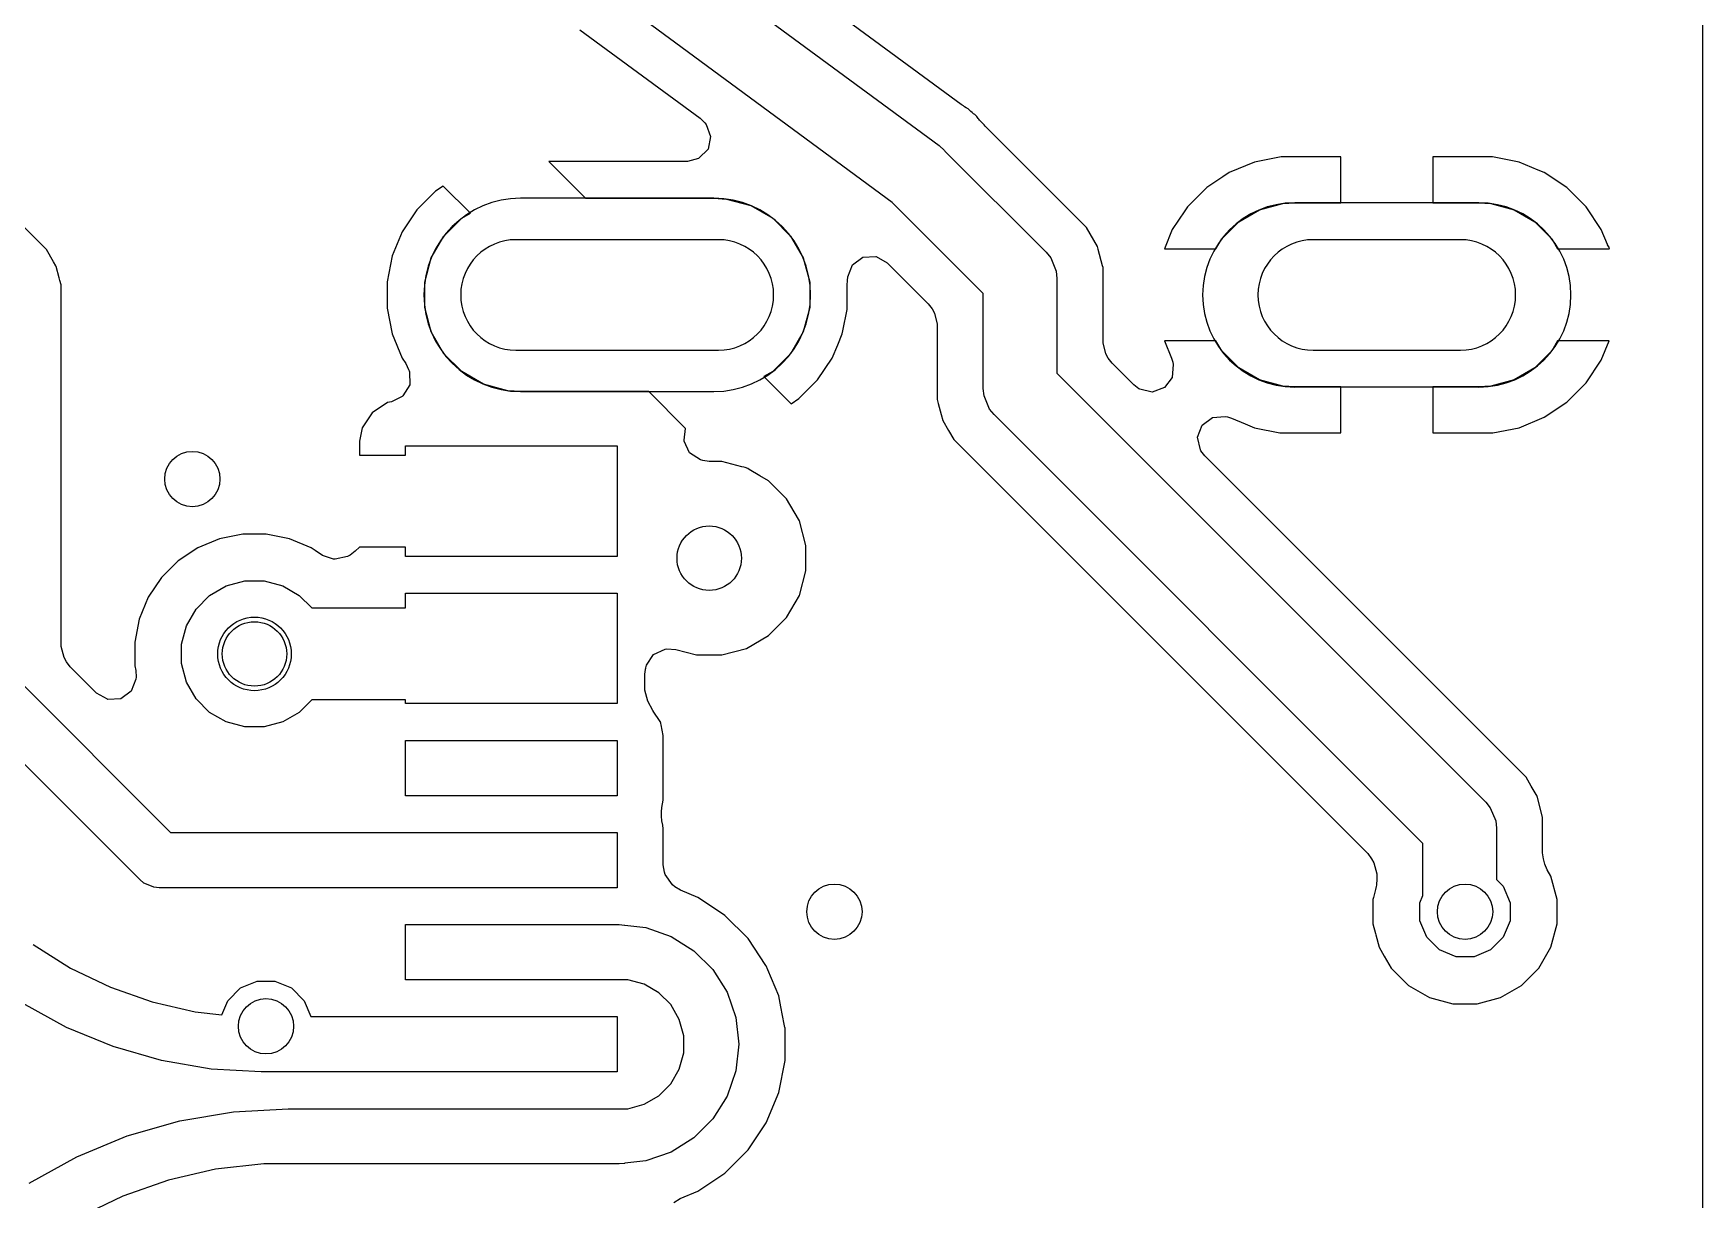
# Model space of a CAD drawing. Header units: inches. Extents: x 0.01 to 5.35, y 0.01 to 3.37.
# Drawn here: x 4.9915 to 5.3485, y 2.6639 to 2.9132 of the extents above; entities that cross this region are included whole.
import ezdxf

# ---------------------------------------------------------------- set-up
doc = ezdxf.new("R2010")
doc.units = ezdxf.units.IN
doc.header["$MEASUREMENT"] = 0
doc.layers.add('BLACK', color=250, linetype='CONTINUOUS')

msp = doc.modelspace()

# ---------------------------------------------------------------- linework, layer by layer
at = {"layer": 'BLACK', "linetype": 'CONTINUOUS'}
for p, q in [((5.34848, 3.36276), (5.34848, 0.01741)), ((5.11087, 2.94404), (5.18522, 2.88925)), ((5.18993, 2.89803), (5.14021, 2.93467)), ((5.17516, 2.8771), (5.10108, 2.93169)), ((5.10841, 2.91404), (5.13412, 2.89509)), ((5.13412, 2.89509), (5.13511, 2.89412)), ((5.18995, 2.89802), (5.18993, 2.89803)), ((5.19017, 2.89787), (5.18995, 2.89802)), ((5.1904, 2.89772), (5.19017, 2.89787)), ((5.19063, 2.89757), (5.1904, 2.89772)), ((5.19101, 2.89736), (5.19063, 2.89757)), ((5.19144, 2.89711), (5.19101, 2.89736)), ((5.19176, 2.89679), (5.19144, 2.89711)), ((5.19144, 2.89711), (5.19144, 2.89711)), ((5.19203, 2.89654), (5.19176, 2.89679)), ((5.1923, 2.8963), (5.19203, 2.89654)), ((5.19259, 2.89607), (5.1923, 2.8963)), ((5.19286, 2.89587), (5.19259, 2.89607)), ((5.19294, 2.89582), (5.19286, 2.89587)), ((5.19295, 2.89581), (5.19294, 2.89582)), ((5.19325, 2.89544), (5.19295, 2.89581)), ((5.19295, 2.89581), (5.19295, 2.89581)), ((5.19295, 2.89581), (5.19295, 2.89581)), ((5.19354, 2.89507), (5.19325, 2.89544)), ((5.19371, 2.89487), (5.19354, 2.89507)), ((5.19389, 2.89466), (5.19371, 2.89487)), ((5.13511, 2.89412), (5.13538, 2.89376)), ((5.13538, 2.89376), (5.13636, 2.89119)), ((5.19408, 2.89447), (5.19389, 2.89466)), ((5.19474, 2.8938), (5.19408, 2.89447)), ((5.19484, 2.8937), (5.19474, 2.8938)), ((5.19486, 2.89367), (5.19484, 2.8937)), ((5.19507, 2.89343), (5.19486, 2.89367)), ((5.19529, 2.89319), (5.19507, 2.89343)), ((5.20615, 2.88234), (5.19529, 2.89319)), ((5.1358, 2.8885), (5.13387, 2.88654)), ((5.13636, 2.89119), (5.1358, 2.8885)), ((5.18522, 2.88925), (5.18637, 2.88822)), ((5.18637, 2.88822), (5.18645, 2.88809)), ((5.18645, 2.88809), (5.20811, 2.86643)), ((5.13138, 2.88587), (5.10175, 2.88587)), ((5.10175, 2.88587), (5.10963, 2.87799)), ((5.13376, 2.88648), (5.13138, 2.88587)), ((5.13387, 2.88654), (5.13376, 2.88648)), ((5.25265, 2.88572), (5.24727, 2.88349)), ((5.25835, 2.88685), (5.25265, 2.88572)), ((5.25265, 2.88572), (5.25265, 2.88572)), ((5.2711, 2.88685), (5.25835, 2.88685)), ((5.25835, 2.88685), (5.25835, 2.88685)), ((5.2711, 2.87701), (5.2711, 2.88685)), ((5.30354, 2.88685), (5.29079, 2.88685)), ((5.29079, 2.88685), (5.29079, 2.87701)), ((5.30924, 2.88572), (5.30354, 2.88685)), ((5.30354, 2.88685), (5.30354, 2.88685)), ((5.31332, 2.88403), (5.30924, 2.88572)), ((5.30924, 2.88572), (5.30924, 2.88572)), ((5.30924, 2.88572), (5.30924, 2.88572)), ((5.30924, 2.88572), (5.30924, 2.88572)), ((5.07918, 2.88061), (5.07751, 2.87949)), ((5.08499, 2.87479), (5.07918, 2.88061)), ((5.07918, 2.88061), (5.07918, 2.88061)), ((5.21674, 2.87175), (5.20615, 2.88234)), ((5.24592, 2.88258), (5.24246, 2.88027)), ((5.24727, 2.88349), (5.24592, 2.88258)), ((5.24727, 2.88349), (5.24727, 2.88349)), ((5.31462, 2.88349), (5.31332, 2.88403)), ((5.31945, 2.88026), (5.31462, 2.88349)), ((5.31462, 2.88349), (5.31462, 2.88349)), ((5.31462, 2.88349), (5.31462, 2.88349)), ((4.99435, 2.867), (4.98405, 2.8773)), ((5.07751, 2.87949), (5.07354, 2.87552)), ((5.07751, 2.87949), (5.07751, 2.87949)), ((5.13705, 2.87799), (5.09571, 2.87799)), ((5.10963, 2.87799), (5.13705, 2.87799)), ((5.13705, 2.87799), (5.13975, 2.87782)), ((5.13975, 2.87782), (5.14496, 2.87642)), ((5.19467, 2.8576), (5.17516, 2.8771)), ((5.24244, 2.88026), (5.23832, 2.87615)), ((5.24246, 2.88027), (5.24244, 2.88026)), ((5.24244, 2.88026), (5.24244, 2.88026)), ((5.25869, 2.87684), (5.26126, 2.87701)), ((5.26126, 2.87701), (5.2711, 2.87701)), ((5.30063, 2.87701), (5.26126, 2.87701)), ((5.29079, 2.87701), (5.30063, 2.87701)), ((5.30063, 2.87701), (5.3032, 2.87684)), ((5.32357, 2.87615), (5.31945, 2.88026)), ((5.31945, 2.88026), (5.31945, 2.88026)), ((5.31945, 2.88026), (5.31945, 2.88026)), ((5.31945, 2.88026), (5.31945, 2.88026)), ((5.07354, 2.87552), (5.07041, 2.87084)), ((5.07354, 2.87552), (5.07354, 2.87552)), ((5.07354, 2.87552), (5.07354, 2.87552)), ((5.07931, 2.86991), (5.08313, 2.87372)), ((5.08313, 2.87372), (5.08499, 2.87479)), ((5.14496, 2.87642), (5.14963, 2.87372)), ((5.14963, 2.87372), (5.15345, 2.86991)), ((5.23775, 2.87529), (5.23509, 2.87131)), ((5.23832, 2.87615), (5.23775, 2.87529)), ((5.23832, 2.87615), (5.23832, 2.87615)), ((5.23832, 2.87615), (5.23832, 2.87615)), ((5.23832, 2.87615), (5.23832, 2.87615)), ((5.24928, 2.87294), (5.25373, 2.87551)), ((5.25373, 2.87551), (5.25869, 2.87684)), ((5.3032, 2.87684), (5.30816, 2.87551)), ((5.30816, 2.87551), (5.31261, 2.87294)), ((5.3268, 2.87131), (5.32357, 2.87615)), ((5.32357, 2.87615), (5.32357, 2.87615)), ((5.32357, 2.87615), (5.32357, 2.87615)), ((5.32357, 2.87615), (5.32357, 2.87615)), ((5.07041, 2.87084), (5.06826, 2.86565)), ((5.07041, 2.87084), (5.07041, 2.87084)), ((5.07661, 2.86523), (5.07931, 2.86991)), ((5.15345, 2.86991), (5.15614, 2.86523)), ((5.21907, 2.8677), (5.21674, 2.87175)), ((5.21674, 2.87175), (5.21674, 2.87175)), ((5.21674, 2.87175), (5.21674, 2.87175)), ((5.21674, 2.87175), (5.21674, 2.87175)), ((5.23509, 2.87131), (5.23338, 2.86718)), ((5.24564, 2.86931), (5.24928, 2.87294)), ((5.31261, 2.87294), (5.31625, 2.86931)), ((5.32813, 2.8681), (5.3268, 2.87131)), ((5.3268, 2.87131), (5.3268, 2.87131)), ((4.99587, 2.86437), (4.99435, 2.867)), ((5.20811, 2.86643), (5.20909, 2.86523)), ((5.21924, 2.86708), (5.21907, 2.8677)), ((5.21926, 2.867), (5.21924, 2.86708)), ((5.21924, 2.86708), (5.21924, 2.86708)), ((5.22019, 2.86352), (5.21926, 2.867)), ((5.21926, 2.867), (5.21926, 2.867)), ((5.21926, 2.867), (5.21926, 2.867)), ((5.23338, 2.86718), (5.23338, 2.86717)), ((5.23338, 2.86717), (5.23338, 2.86717)), ((5.23338, 2.86717), (5.24441, 2.86717)), ((5.24441, 2.86717), (5.24564, 2.86931)), ((5.31625, 2.86931), (5.31748, 2.86717)), ((5.31748, 2.86717), (5.32851, 2.86717)), ((5.32814, 2.86806), (5.32813, 2.8681)), ((5.3286, 2.86738), (5.32814, 2.86806)), ((5.32851, 2.86717), (5.3286, 2.86738)), ((4.99636, 2.86352), (4.99587, 2.86437)), ((4.99643, 2.86341), (4.99636, 2.86352)), ((4.99708, 2.86098), (4.99643, 2.86341)), ((5.06826, 2.86565), (5.06717, 2.86013)), ((5.06826, 2.86565), (5.06826, 2.86565)), ((5.07522, 2.86002), (5.07661, 2.86523)), ((5.15614, 2.86523), (5.15754, 2.86002)), ((5.16571, 2.86121), (5.16671, 2.86377)), ((5.16671, 2.86377), (5.16894, 2.86538)), ((5.16894, 2.86538), (5.17169, 2.86553)), ((5.17169, 2.86553), (5.17178, 2.86551)), ((5.17178, 2.86551), (5.17411, 2.86421)), ((5.17411, 2.86421), (5.18288, 2.85544)), ((5.20909, 2.86523), (5.21027, 2.86239)), ((5.22028, 2.86319), (5.22019, 2.86352)), ((5.22028, 2.84708), (5.22028, 2.86319)), ((4.99722, 2.86043), (4.99708, 2.86098)), ((4.99747, 2.8595), (4.99722, 2.86043)), ((4.9975, 2.8594), (4.99747, 2.8595)), ((4.99747, 2.8595), (4.99747, 2.8595)), ((4.9975, 2.78214), (4.9975, 2.8594)), ((4.9975, 2.8594), (4.9975, 2.8594)), ((5.06717, 2.86013), (5.06717, 2.85451)), ((5.07522, 2.85462), (5.07522, 2.86002)), ((5.15754, 2.86002), (5.15754, 2.85462)), ((5.16559, 2.85971), (5.16561, 2.86015)), ((5.16559, 2.85451), (5.16559, 2.85971)), ((5.16561, 2.86015), (5.16563, 2.86038)), ((5.16563, 2.86038), (5.16571, 2.86121)), ((5.21027, 2.86239), (5.21042, 2.86086)), ((5.21042, 2.86086), (5.21042, 2.84056)), ((5.19467, 2.8373), (5.19467, 2.8576)), ((5.06717, 2.85451), (5.06826, 2.849)), ((5.07661, 2.84941), (5.07522, 2.85462)), ((5.15754, 2.85462), (5.15614, 2.84941)), ((5.16462, 2.84964), (5.16553, 2.85421)), ((5.16553, 2.85421), (5.16555, 2.85424)), ((5.16555, 2.85424), (5.16559, 2.85451)), ((5.18288, 2.85544), (5.18371, 2.85433)), ((5.18371, 2.85433), (5.18421, 2.85342)), ((5.18421, 2.85342), (5.18481, 2.85108)), ((5.06826, 2.849), (5.06826, 2.849)), ((5.06826, 2.849), (5.07041, 2.8438)), ((5.07931, 2.84474), (5.07661, 2.84941)), ((5.15614, 2.84941), (5.15345, 2.84474)), ((5.16353, 2.84667), (5.16449, 2.849)), ((5.16449, 2.849), (5.1645, 2.84902)), ((5.16449, 2.849), (5.16449, 2.849)), ((5.1645, 2.84902), (5.16462, 2.84964)), ((5.18481, 2.85108), (5.18481, 2.83496)), ((5.16234, 2.8438), (5.16353, 2.84667)), ((5.22088, 2.84474), (5.22028, 2.84708)), ((5.24441, 2.84748), (5.23338, 2.84748)), ((5.23338, 2.84748), (5.23491, 2.84378)), ((5.24564, 2.84534), (5.24441, 2.84748)), ((5.24928, 2.84171), (5.24564, 2.84534)), ((5.31625, 2.84534), (5.31261, 2.84171)), ((5.31748, 2.84748), (5.31625, 2.84534)), ((5.32851, 2.84748), (5.31748, 2.84748)), ((5.3268, 2.84334), (5.32851, 2.84748)), ((5.32851, 2.84748), (5.32851, 2.84748)), ((5.07041, 2.8438), (5.07041, 2.8438)), ((5.07041, 2.8438), (5.07041, 2.8438)), ((5.07041, 2.8438), (5.07041, 2.8438)), ((5.07041, 2.8438), (5.07119, 2.84264)), ((5.07119, 2.84264), (5.07179, 2.84138)), ((5.07179, 2.84138), (5.07188, 2.8411)), ((5.08313, 2.84092), (5.07931, 2.84474)), ((5.15345, 2.84474), (5.14963, 2.84092)), ((5.15922, 2.83913), (5.16234, 2.8438)), ((5.16234, 2.8438), (5.16234, 2.8438)), ((5.16234, 2.8438), (5.16234, 2.8438)), ((5.22137, 2.84383), (5.22088, 2.84474)), ((5.22221, 2.84272), (5.22137, 2.84383)), ((5.22684, 2.83809), (5.22221, 2.84272)), ((5.23491, 2.84378), (5.23518, 2.84291)), ((5.23528, 2.84242), (5.23506, 2.83968)), ((5.23518, 2.84291), (5.23528, 2.84242)), ((5.25373, 2.83914), (5.24928, 2.84171)), ((5.31261, 2.84171), (5.30816, 2.83914)), ((5.32357, 2.8385), (5.3268, 2.84334)), ((5.3268, 2.84334), (5.3268, 2.84334)), ((5.07201, 2.83811), (5.07056, 2.83577)), ((5.07188, 2.8411), (5.07196, 2.84086)), ((5.07196, 2.84086), (5.07201, 2.83811)), ((5.0878, 2.83823), (5.08313, 2.84092)), ((5.09301, 2.83683), (5.0878, 2.83823)), ((5.14963, 2.84092), (5.14777, 2.83985)), ((5.14777, 2.83985), (5.15358, 2.83404)), ((5.15524, 2.83515), (5.15922, 2.83913)), ((5.21042, 2.84056), (5.30211, 2.74887)), ((5.22793, 2.83726), (5.22684, 2.83809)), ((5.23506, 2.83968), (5.23339, 2.83749)), ((5.25869, 2.83781), (5.25373, 2.83914)), ((5.26126, 2.83764), (5.25869, 2.83781)), ((5.3032, 2.83781), (5.30063, 2.83764)), ((5.30816, 2.83914), (5.3032, 2.83781)), ((5.31945, 2.83439), (5.32357, 2.8385)), ((5.32357, 2.8385), (5.32357, 2.8385)), ((5.06726, 2.83431), (5.06401, 2.83214)), ((5.0681, 2.83448), (5.06726, 2.83431)), ((5.06726, 2.83431), (5.06726, 2.83431)), ((5.06726, 2.83431), (5.06726, 2.83431)), ((5.07041, 2.83563), (5.0681, 2.83448)), ((5.07056, 2.83577), (5.07041, 2.83563)), ((5.07056, 2.83577), (5.07056, 2.83577)), ((5.09571, 2.83665), (5.09301, 2.83683)), ((5.12313, 2.83665), (5.09571, 2.83665)), ((5.09571, 2.83665), (5.13705, 2.83665)), ((5.131, 2.82878), (5.12313, 2.83665)), ((5.15358, 2.83404), (5.15524, 2.83515)), ((5.18481, 2.83496), (5.18503, 2.83412)), ((5.19482, 2.83576), (5.19467, 2.8373)), ((5.196, 2.83292), (5.19482, 2.83576)), ((5.22814, 2.83715), (5.22793, 2.83726)), ((5.2308, 2.83655), (5.22814, 2.83715)), ((5.23339, 2.83749), (5.2308, 2.83655)), ((5.2711, 2.83764), (5.26126, 2.83764)), ((5.26126, 2.83764), (5.30063, 2.83764)), ((5.2711, 2.8278), (5.2711, 2.83764)), ((5.30063, 2.83764), (5.29079, 2.83764)), ((5.29079, 2.83764), (5.29079, 2.8278)), ((5.31462, 2.83116), (5.31945, 2.83439)), ((5.31945, 2.83439), (5.31945, 2.83439)), ((5.06401, 2.83214), (5.06183, 2.82888)), ((5.15358, 2.83404), (5.15358, 2.83404)), ((5.18503, 2.83412), (5.18567, 2.83173)), ((5.18567, 2.83173), (5.18602, 2.83045)), ((5.19698, 2.83173), (5.196, 2.83292)), ((5.28867, 2.74004), (5.19698, 2.83173)), ((5.24145, 2.82949), (5.24366, 2.83114)), ((5.24366, 2.83114), (5.24638, 2.83134)), ((5.24638, 2.83134), (5.24686, 2.83124)), ((5.24686, 2.83124), (5.24771, 2.83097)), ((5.24771, 2.83097), (5.25069, 2.82974)), ((5.30924, 2.82893), (5.31462, 2.83116)), ((5.31462, 2.83116), (5.31462, 2.83116)), ((5.06183, 2.82888), (5.06127, 2.82605)), ((5.06183, 2.82888), (5.06183, 2.82888)), ((5.1307, 2.82626), (5.13101, 2.82874)), ((5.13101, 2.82874), (5.131, 2.82878)), ((5.131, 2.82878), (5.131, 2.82878)), ((5.18602, 2.83045), (5.18725, 2.82832)), ((5.18725, 2.82832), (5.18725, 2.82832)), ((5.18725, 2.82832), (5.18835, 2.82641)), ((5.24049, 2.82691), (5.24145, 2.82949)), ((5.25069, 2.82974), (5.25265, 2.82893)), ((5.25265, 2.82893), (5.25265, 2.82893)), ((5.25265, 2.82893), (5.25805, 2.82786)), ((5.25805, 2.82786), (5.25816, 2.82783)), ((5.25816, 2.82783), (5.25835, 2.8278)), ((5.25835, 2.8278), (5.25835, 2.8278)), ((5.25835, 2.8278), (5.2711, 2.8278)), ((5.29079, 2.8278), (5.30354, 2.8278)), ((5.30354, 2.8278), (5.30355, 2.8278)), ((5.30355, 2.8278), (5.30362, 2.82781)), ((5.30362, 2.82781), (5.30924, 2.82893)), ((5.30924, 2.82893), (5.30924, 2.82893)), ((5.06127, 2.82605), (5.06126, 2.82601)), ((5.06126, 2.82601), (5.06126, 2.82307)), ((5.0711, 2.82307), (5.0711, 2.82504)), ((5.0711, 2.82504), (5.11638, 2.82504)), ((5.11638, 2.82504), (5.11638, 2.80142)), ((5.13073, 2.82605), (5.1307, 2.82626)), ((5.13187, 2.82355), (5.13073, 2.82605)), ((5.13073, 2.82605), (5.13073, 2.82605)), ((5.13418, 2.82206), (5.13187, 2.82355)), ((5.18835, 2.82641), (5.18835, 2.82641)), ((5.18835, 2.82641), (5.27688, 2.73788)), ((5.24108, 2.82423), (5.24049, 2.82691)), ((5.2412, 2.82401), (5.24108, 2.82423)), ((5.24203, 2.82289), (5.2412, 2.82401)), ((5.06126, 2.82307), (5.0711, 2.82307)), ((5.13471, 2.82191), (5.13418, 2.82206)), ((5.13608, 2.82171), (5.13471, 2.82191)), ((5.13879, 2.82171), (5.13608, 2.82171)), ((5.14301, 2.82058), (5.13879, 2.82171)), ((5.13879, 2.82171), (5.13879, 2.82171)), ((5.14343, 2.82047), (5.14301, 2.82058)), ((5.14375, 2.82043), (5.14343, 2.82047)), ((5.14435, 2.82018), (5.14375, 2.82043)), ((5.14461, 2.81998), (5.14435, 2.82018)), ((5.1469, 2.81865), (5.14461, 2.81998)), ((5.31074, 2.75419), (5.24203, 2.82289)), ((5.14877, 2.81758), (5.1469, 2.81865)), ((5.15262, 2.81373), (5.14877, 2.81758)), ((5.14877, 2.81758), (5.14877, 2.81758)), ((5.14877, 2.81758), (5.14877, 2.81758)), ((5.14877, 2.81758), (5.14877, 2.81758)), ((5.15333, 2.8125), (5.15262, 2.81373)), ((5.15262, 2.81373), (5.15262, 2.81373)), ((5.15262, 2.81373), (5.15262, 2.81373)), ((5.15262, 2.81373), (5.15262, 2.81373)), ((5.15534, 2.80901), (5.15333, 2.8125)), ((5.15333, 2.8125), (5.15333, 2.8125)), ((5.0363, 2.80616), (5.03135, 2.80518)), ((5.04134, 2.80616), (5.0363, 2.80616)), ((5.0363, 2.80616), (5.0363, 2.80616)), ((5.0363, 2.80616), (5.0363, 2.80616)), ((5.04629, 2.80518), (5.04134, 2.80616)), ((5.04134, 2.80616), (5.04134, 2.80616)), ((5.04134, 2.80616), (5.04134, 2.80616)), ((5.15675, 2.80375), (5.15534, 2.80901)), ((5.02669, 2.80325), (5.02249, 2.80044)), ((5.03135, 2.80518), (5.02669, 2.80325)), ((5.02669, 2.80325), (5.02669, 2.80325)), ((5.03135, 2.80518), (5.03135, 2.80518)), ((5.03135, 2.80518), (5.03135, 2.80518)), ((5.05095, 2.80325), (5.04629, 2.80518)), ((5.04629, 2.80518), (5.04629, 2.80518)), ((5.04629, 2.80518), (5.04629, 2.80518)), ((5.05183, 2.80266), (5.05095, 2.80325)), ((5.05095, 2.80325), (5.05095, 2.80325)), ((5.05095, 2.80325), (5.05095, 2.80325)), ((5.05095, 2.80325), (5.05095, 2.80325)), ((5.05338, 2.80162), (5.05183, 2.80266)), ((5.06038, 2.8025), (5.05926, 2.80167)), ((5.06126, 2.80339), (5.06038, 2.8025)), ((5.0711, 2.80339), (5.06126, 2.80339)), ((5.0711, 2.80142), (5.0711, 2.80339)), ((5.15675, 2.7983), (5.15675, 2.80375)), ((5.02249, 2.80044), (5.01893, 2.79688)), ((5.02249, 2.80044), (5.02249, 2.80044)), ((5.02249, 2.80044), (5.02249, 2.80044)), ((5.05575, 2.80081), (5.05338, 2.80162)), ((5.05604, 2.80079), (5.05575, 2.80081)), ((5.05872, 2.80137), (5.05604, 2.80079)), ((5.05888, 2.80146), (5.05872, 2.80137)), ((5.059, 2.80153), (5.05888, 2.80146)), ((5.05926, 2.80167), (5.059, 2.80153)), ((5.11638, 2.80142), (5.0711, 2.80142)), ((5.01893, 2.79688), (5.01612, 2.79268)), ((5.01893, 2.79688), (5.01893, 2.79688)), ((5.01893, 2.79688), (5.01893, 2.79688)), ((5.02923, 2.79304), (5.03279, 2.7951)), ((5.03279, 2.7951), (5.03676, 2.79616)), ((5.03676, 2.79616), (5.04087, 2.79616)), ((5.04087, 2.79616), (5.04485, 2.7951)), ((5.04485, 2.7951), (5.04841, 2.79304)), ((5.15534, 2.79304), (5.15675, 2.7983)), ((5.01612, 2.79268), (5.01419, 2.78802)), ((5.01612, 2.79268), (5.01612, 2.79268)), ((5.02633, 2.79014), (5.02923, 2.79304)), ((5.04841, 2.79304), (5.05106, 2.79039)), ((5.0711, 2.79039), (5.0711, 2.79354)), ((5.0711, 2.79354), (5.11638, 2.79354)), ((5.11638, 2.79354), (5.11638, 2.76992)), ((5.15262, 2.78832), (5.15534, 2.79304)), ((5.01419, 2.78802), (5.01321, 2.78307)), ((5.01419, 2.78802), (5.01419, 2.78802)), ((5.01419, 2.78802), (5.01419, 2.78802)), ((5.02427, 2.78658), (5.02633, 2.79014)), ((5.05106, 2.79039), (5.0711, 2.79039)), ((5.14877, 2.78447), (5.15262, 2.78832)), ((5.02321, 2.78261), (5.02427, 2.78658)), ((5.14405, 2.78174), (5.14877, 2.78447)), ((4.9981, 2.7798), (4.9975, 2.78214)), ((5.01321, 2.78307), (5.01321, 2.77803)), ((5.02321, 2.7785), (5.02321, 2.78261)), ((5.12414, 2.78044), (5.12664, 2.78158)), ((5.12664, 2.78158), (5.12698, 2.78163)), ((5.12698, 2.78163), (5.12893, 2.78152)), ((5.12893, 2.78152), (5.13334, 2.78033)), ((5.13879, 2.78033), (5.14405, 2.78174)), ((4.99859, 2.77889), (4.9981, 2.7798)), ((4.99943, 2.77777), (4.99859, 2.77889)), ((5.00505, 2.77215), (4.99943, 2.77777)), ((5.01321, 2.77803), (5.01342, 2.77698)), ((5.02427, 2.77452), (5.02321, 2.7785)), ((5.1223, 2.77623), (5.12244, 2.7772)), ((5.12243, 2.77735), (5.12247, 2.77742)), ((5.12244, 2.7772), (5.12243, 2.77735)), ((5.12247, 2.77742), (5.1225, 2.7776)), ((5.1225, 2.7776), (5.12265, 2.77813)), ((5.12265, 2.77813), (5.12414, 2.78044)), ((5.13334, 2.78033), (5.13334, 2.78033)), ((5.13334, 2.78033), (5.13879, 2.78033)), ((5.13879, 2.78033), (5.13879, 2.78033)), ((4.98764, 2.77562), (5.02089, 2.74236)), ((5.01345, 2.77515), (5.01244, 2.77259)), ((5.01342, 2.77698), (5.01349, 2.77559)), ((5.01349, 2.77559), (5.01345, 2.77515)), ((5.02633, 2.77096), (5.02427, 2.77452)), ((5.1223, 2.77278), (5.1223, 2.77623)), ((5.00738, 2.77085), (5.00505, 2.77215)), ((5.00741, 2.77085), (5.00738, 2.77085)), ((5.00747, 2.77083), (5.00741, 2.77085)), ((5.01021, 2.77098), (5.00747, 2.77083)), ((5.01244, 2.77259), (5.01021, 2.77098)), ((5.02923, 2.76806), (5.02633, 2.77096)), ((5.05106, 2.77071), (5.04841, 2.76806)), ((5.0711, 2.77071), (5.05106, 2.77071)), ((5.0711, 2.76992), (5.0711, 2.77071)), ((5.11638, 2.76992), (5.0711, 2.76992)), ((5.1229, 2.77044), (5.1223, 2.77278)), ((5.12399, 2.76844), (5.1229, 2.77044)), ((5.01427, 2.73228), (4.97756, 2.76899)), ((5.03279, 2.766), (5.02923, 2.76806)), ((5.04841, 2.76806), (5.04485, 2.766)), ((5.12422, 2.76807), (5.12399, 2.76844)), ((5.1254, 2.76629), (5.12422, 2.76807)), ((5.03676, 2.76494), (5.03279, 2.766)), ((5.04087, 2.76494), (5.03676, 2.76494)), ((5.04485, 2.766), (5.04087, 2.76494)), ((5.12555, 2.76611), (5.1254, 2.76629)), ((5.12561, 2.76602), (5.12555, 2.76611)), ((5.12555, 2.76611), (5.12555, 2.76611)), ((5.12563, 2.76595), (5.12561, 2.76602)), ((5.12567, 2.7659), (5.12563, 2.76595)), ((5.12569, 2.76579), (5.12567, 2.7659)), ((5.12567, 2.7659), (5.12567, 2.7659)), ((5.12567, 2.7659), (5.12567, 2.7659)), ((5.12574, 2.76564), (5.12569, 2.76579)), ((5.12576, 2.76542), (5.12574, 2.76564)), ((5.12622, 2.7631), (5.12576, 2.76542)), ((5.12624, 2.76303), (5.12622, 2.7631)), ((5.12624, 2.76302), (5.12624, 2.76303)), ((5.12624, 2.74926), (5.12624, 2.76302)), ((5.12624, 2.76302), (5.12624, 2.76302)), ((5.0711, 2.75024), (5.0711, 2.76205)), ((5.0711, 2.76205), (5.11638, 2.76205)), ((5.11638, 2.76205), (5.11638, 2.75024)), ((5.31183, 2.75229), (5.31074, 2.75419)), ((5.31307, 2.75015), (5.31183, 2.75229)), ((5.11638, 2.75024), (5.0711, 2.75024)), ((5.12594, 2.74774), (5.12624, 2.74926)), ((5.30211, 2.74887), (5.30309, 2.74767)), ((5.31428, 2.74563), (5.31307, 2.75015)), ((5.12584, 2.74677), (5.12593, 2.74772)), ((5.12584, 2.74583), (5.12584, 2.74677)), ((5.12593, 2.74488), (5.12584, 2.74583)), ((5.12593, 2.74772), (5.12594, 2.74774)), ((5.30309, 2.74767), (5.30427, 2.74484)), ((5.31428, 2.73804), (5.31428, 2.74563)), ((5.31428, 2.74563), (5.31428, 2.74563)), ((5.02089, 2.74236), (5.08833, 2.74236)), ((5.08833, 2.74236), (5.11638, 2.74236)), ((5.11638, 2.74236), (5.11638, 2.73055)), ((5.12612, 2.74394), (5.12593, 2.74488)), ((5.12616, 2.74372), (5.12612, 2.74394)), ((5.12624, 2.74333), (5.12616, 2.74372)), ((5.12624, 2.73545), (5.12624, 2.74333)), ((5.12624, 2.74333), (5.12624, 2.74333)), ((5.30427, 2.74484), (5.30442, 2.7433)), ((5.30442, 2.7433), (5.30442, 2.73234)), ((5.27688, 2.73788), (5.27771, 2.73677)), ((5.28867, 2.72891), (5.28867, 2.74004)), ((5.31445, 2.73677), (5.31428, 2.73804)), ((5.12649, 2.73391), (5.12624, 2.73545)), ((5.27771, 2.73677), (5.27821, 2.73586)), ((5.27821, 2.73586), (5.27881, 2.73352)), ((5.31477, 2.73557), (5.31445, 2.73677)), ((5.31525, 2.7344), (5.31477, 2.73557)), ((5.31604, 2.73304), (5.31525, 2.7344)), ((5.01516, 2.73155), (5.01427, 2.73228)), ((5.01641, 2.73103), (5.01516, 2.73155)), ((5.01729, 2.73066), (5.01641, 2.73103)), ((5.01844, 2.73055), (5.01729, 2.73066)), ((5.12666, 2.7334), (5.12649, 2.73391)), ((5.12823, 2.73114), (5.12666, 2.7334)), ((5.12871, 2.73075), (5.12823, 2.73114)), ((5.1299, 2.73004), (5.12871, 2.73075)), ((5.27868, 2.73084), (5.27856, 2.73021)), ((5.27872, 2.73113), (5.27868, 2.73084)), ((5.27877, 2.73147), (5.27872, 2.73113)), ((5.27881, 2.73211), (5.27877, 2.73147)), ((5.27881, 2.73352), (5.27881, 2.73211)), ((5.30442, 2.73234), (5.30586, 2.7309)), ((5.30586, 2.7309), (5.30733, 2.72735)), ((5.31738, 2.72803), (5.31604, 2.73304)), ((5.0711, 2.73055), (5.01844, 2.73055)), ((5.11638, 2.73055), (5.0711, 2.73055)), ((5.13361, 2.7285), (5.1299, 2.73004)), ((5.13636, 2.72667), (5.13361, 2.7285)), ((5.13361, 2.7285), (5.13361, 2.7285)), ((5.27809, 2.72848), (5.27797, 2.72804)), ((5.27797, 2.72804), (5.27797, 2.72803)), ((5.27797, 2.72803), (5.27797, 2.72284)), ((5.27856, 2.73021), (5.27809, 2.72848)), ((5.27809, 2.72848), (5.27809, 2.72848)), ((5.28802, 2.72735), (5.28867, 2.72891)), ((5.28802, 2.72351), (5.28802, 2.72735)), ((5.30733, 2.72735), (5.30733, 2.72351)), ((5.31738, 2.72284), (5.31738, 2.72803)), ((5.1394, 2.72464), (5.13636, 2.72667)), ((5.13942, 2.72462), (5.1394, 2.72464)), ((5.14436, 2.71969), (5.13942, 2.72462)), ((5.13942, 2.72462), (5.13942, 2.72462)), ((5.28949, 2.71996), (5.28802, 2.72351)), ((5.30733, 2.72351), (5.30586, 2.71996)), ((5.0711, 2.71087), (5.0711, 2.72268)), ((5.0711, 2.72268), (5.11638, 2.72268)), ((5.11638, 2.72268), (5.11682, 2.72268)), ((5.11682, 2.72268), (5.11797, 2.72256)), ((5.11797, 2.72256), (5.11803, 2.72254)), ((5.11803, 2.72254), (5.12252, 2.72204)), ((5.12252, 2.72204), (5.12792, 2.72014)), ((5.12792, 2.72014), (5.13278, 2.71709)), ((5.27797, 2.72284), (5.27852, 2.72078)), ((5.27852, 2.72078), (5.2786, 2.7205)), ((5.2786, 2.7205), (5.27932, 2.71783)), ((5.29221, 2.71725), (5.28949, 2.71996)), ((5.30586, 2.71996), (5.30315, 2.71725)), ((5.31604, 2.71783), (5.31738, 2.72284)), ((4.99151, 2.71841), (4.99951, 2.71338)), ((5.13278, 2.71709), (5.13683, 2.71304)), ((5.14818, 2.71396), (5.14436, 2.71969)), ((5.14436, 2.71969), (5.14436, 2.71969)), ((5.14436, 2.71969), (5.14436, 2.71969)), ((5.14436, 2.71969), (5.14436, 2.71969)), ((5.27932, 2.71783), (5.28041, 2.71594)), ((5.29576, 2.71578), (5.29221, 2.71725)), ((5.30315, 2.71725), (5.2996, 2.71578)), ((5.31344, 2.71333), (5.31604, 2.71783)), ((4.99951, 2.71338), (5.00803, 2.70928)), ((5.13683, 2.71304), (5.13988, 2.70819)), ((5.14824, 2.71388), (5.14818, 2.71396)), ((5.14859, 2.71302), (5.14824, 2.71388)), ((5.15091, 2.70743), (5.14859, 2.71302)), ((5.28041, 2.71594), (5.28191, 2.71333)), ((5.28191, 2.71333), (5.28191, 2.71333)), ((5.28191, 2.71333), (5.28191, 2.71333)), ((5.28191, 2.71333), (5.28558, 2.70967)), ((5.2996, 2.71578), (5.29576, 2.71578)), ((5.30978, 2.70967), (5.31344, 2.71333)), ((5.00803, 2.70928), (5.01695, 2.70615)), ((5.03581, 2.70912), (5.03936, 2.71059)), ((5.03936, 2.71059), (5.0432, 2.71059)), ((5.0432, 2.71059), (5.04675, 2.70912)), ((5.09074, 2.71087), (5.0711, 2.71087)), ((5.11682, 2.71087), (5.09074, 2.71087)), ((5.11863, 2.71087), (5.11682, 2.71087)), ((5.12214, 2.70993), (5.11863, 2.71087)), ((5.12528, 2.70811), (5.12214, 2.70993)), ((5.28558, 2.70967), (5.29007, 2.70707)), ((5.30528, 2.70707), (5.30978, 2.70967)), ((4.99864, 2.70068), (4.98923, 2.70589)), ((5.01695, 2.70615), (5.02616, 2.70405)), ((5.03185, 2.70341), (5.03309, 2.7064)), ((5.03309, 2.7064), (5.03581, 2.70912)), ((5.04675, 2.70912), (5.04946, 2.7064)), ((5.04946, 2.7064), (5.05087, 2.70299)), ((5.12785, 2.70555), (5.12528, 2.70811)), ((5.13988, 2.70819), (5.14177, 2.70278)), ((5.15138, 2.70507), (5.15091, 2.70743)), ((5.29007, 2.70707), (5.29508, 2.70573)), ((5.29508, 2.70573), (5.29508, 2.70573)), ((5.29508, 2.70573), (5.30027, 2.70573)), ((5.30027, 2.70573), (5.30528, 2.70707)), ((5.30027, 2.70573), (5.30027, 2.70573)), ((5.02616, 2.70405), (5.03185, 2.70341)), ((5.05087, 2.70299), (5.08833, 2.70299)), ((5.08833, 2.70299), (5.11638, 2.70299)), ((5.11638, 2.70299), (5.11638, 2.69118)), ((5.12966, 2.70241), (5.12785, 2.70555)), ((5.1306, 2.6989), (5.12966, 2.70241)), ((5.14177, 2.70278), (5.14241, 2.69709)), ((5.15211, 2.70141), (5.15138, 2.70507)), ((5.00859, 2.69657), (4.99864, 2.70068)), ((5.1306, 2.69709), (5.1306, 2.6989)), ((5.15226, 2.70066), (5.15211, 2.70141)), ((5.15227, 2.70059), (5.15226, 2.70066)), ((5.15227, 2.70058), (5.15227, 2.70059)), ((5.15227, 2.69935), (5.15227, 2.70058)), ((5.15227, 2.70058), (5.15227, 2.70058)), ((5.15227, 2.69709), (5.15227, 2.69935)), ((5.01893, 2.69359), (5.00859, 2.69657)), ((5.12966, 2.69177), (5.1306, 2.69527)), ((5.1306, 2.69527), (5.1306, 2.69709)), ((5.14241, 2.69709), (5.14177, 2.69139)), ((5.15227, 2.69359), (5.15227, 2.69709)), ((5.02954, 2.69178), (5.01893, 2.69359)), ((5.04028, 2.69118), (5.02954, 2.69178)), ((5.12785, 2.68863), (5.12966, 2.69177)), ((5.14177, 2.69139), (5.13988, 2.68598)), ((5.15091, 2.68675), (5.15227, 2.69359)), ((5.0711, 2.69118), (5.04028, 2.69118)), ((5.11638, 2.69118), (5.0711, 2.69118)), ((5.12528, 2.68606), (5.12785, 2.68863)), ((5.11863, 2.68331), (5.12214, 2.68425)), ((5.12214, 2.68425), (5.12528, 2.68606)), ((5.13988, 2.68598), (5.13683, 2.68113)), ((5.14824, 2.68029), (5.15091, 2.68675)), ((5.01163, 2.67747), (5.02284, 2.6807)), ((5.02284, 2.6807), (5.03434, 2.68265)), ((5.03434, 2.68265), (5.04599, 2.68331)), ((5.04599, 2.68331), (5.08833, 2.68331)), ((5.08833, 2.68331), (5.11638, 2.68331)), ((5.11638, 2.68331), (5.11682, 2.68331)), ((5.11682, 2.68331), (5.11863, 2.68331)), ((5.13683, 2.68113), (5.13278, 2.67708)), ((5.00085, 2.673), (5.01163, 2.67747)), ((5.13278, 2.67708), (5.12792, 2.67403)), ((5.14436, 2.67449), (5.14824, 2.68029)), ((5.12792, 2.67403), (5.12252, 2.67214)), ((5.13942, 2.66955), (5.14436, 2.67449)), ((4.99064, 2.66736), (5.00085, 2.673)), ((5.03051, 2.67034), (5.02042, 2.66803)), ((5.04081, 2.6715), (5.03051, 2.67034)), ((5.04599, 2.6715), (5.04081, 2.6715)), ((5.0711, 2.6715), (5.04599, 2.6715)), ((5.09074, 2.6715), (5.0711, 2.6715)), ((5.11682, 2.6715), (5.09074, 2.6715)), ((5.11797, 2.67161), (5.11682, 2.6715)), ((5.11803, 2.67163), (5.11797, 2.67161)), ((5.12252, 2.67214), (5.11803, 2.67163)), ((5.02042, 2.66803), (5.01064, 2.66461)), ((5.13361, 2.66567), (5.13942, 2.66955)), ((5.01064, 2.66461), (5.00131, 2.66012)), ((5.1285, 2.66328), (5.12983, 2.6641)), ((5.12983, 2.6641), (5.13361, 2.66567))]:
    msp.add_line(p, q, dxfattribs=at)
at = {"layer": 'BLACK'}
for centre, radius in [((5.02553, 2.81795), 0.00591), ((5.13606, 2.80102), 0.00689), ((5.13606, 2.80102), 0.00689), ((5.03882, 2.78055), 0.00787), ((5.16283, 2.72543), 0.00591), ((5.29768, 2.72543), 0.00591), ((5.04128, 2.70093), 0.00591)]:
    msp.add_circle(centre, radius, dxfattribs=at)
for centre, radius, start, end in [((5.09571, 2.85732), 0.02067, 90, 270), ((5.13705, 2.85732), 0.02067, 270, 450), ((5.26126, 2.85732), 0.01969, 90, 270), ((5.30063, 2.85732), 0.01969, 270, 450)]:
    msp.add_arc(centre, radius, start, end, dxfattribs=at)
at = {"layer": 'WHITE', "linetype": 'CONTINUOUS'}
for p, q in [((5.13803, 2.86913), (5.09472, 2.86913)), ((5.29669, 2.86913), (5.2652, 2.86913)), ((5.09472, 2.84551), (5.13803, 2.84551)), ((5.2652, 2.84551), (5.29669, 2.84551))]:
    msp.add_line(p, q, dxfattribs=at)
at = {"layer": 'WHITE'}
for centre, radius in [((5.02553, 2.81795), 0.00591), ((5.03882, 2.78055), 0.00689), ((5.16283, 2.72543), 0.00591), ((5.29768, 2.72543), 0.00591), ((5.04128, 2.70093), 0.00591)]:
    msp.add_circle(centre, radius, dxfattribs=at)
for centre, start, end in [((5.09472, 2.85732), 90, 270), ((5.13803, 2.85732), 270, 450), ((5.2652, 2.85732), 90, 270), ((5.29669, 2.85732), 270, 450)]:
    msp.add_arc(centre, 0.01181, start, end, dxfattribs=at)

doc.saveas('drawing.dxf')
